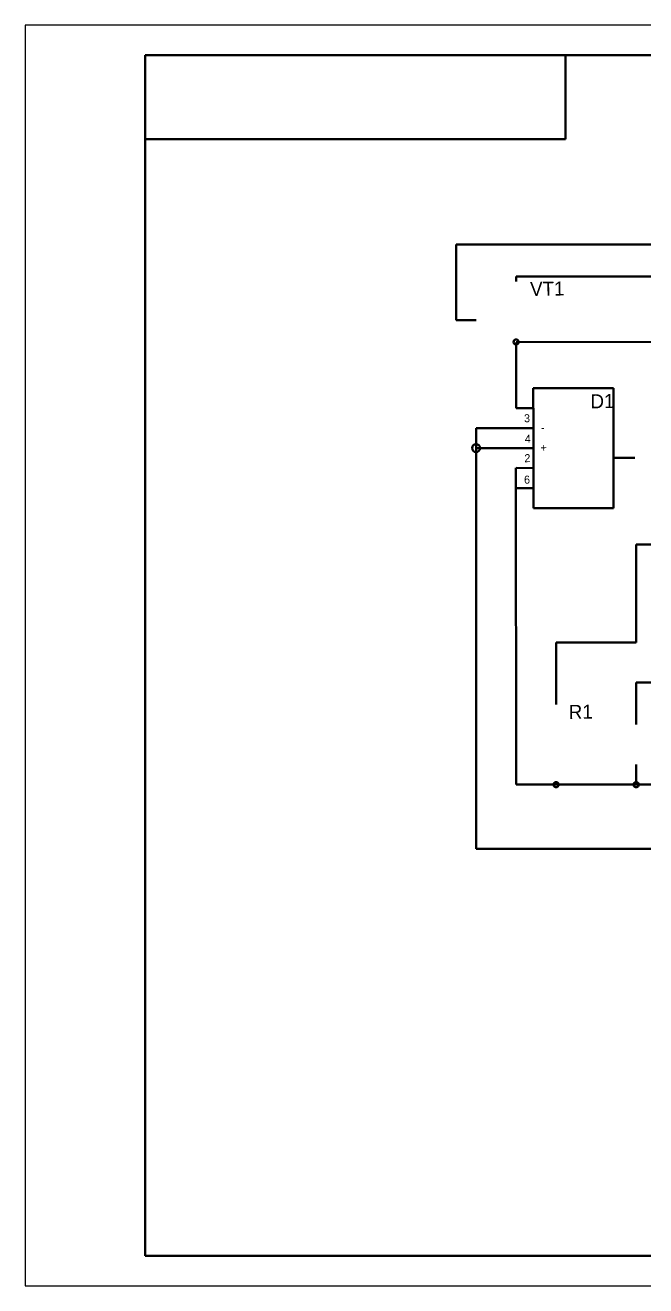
# Model space of a CAD drawing. Extents: x -103 to 643, y -127 to 210.
# Drawn here: x -102.7 to 52.4, y -105.2 to 209.8 of the extents above; entities that cross this region are included whole.
import ezdxf

# ---------------------------------------------------------------- set-up
doc = ezdxf.new("R2010")
doc.units = 0
doc.layers.get('0').update_dxf_attribs({"linetype": 'CONTINUOUS', "lineweight": 25})
doc.layers.add('Схема', color=7, linetype='CONTINUOUS', lineweight=50)
doc.styles.add('cyrillic_ii', font='cyrillic_ii')

msp = doc.modelspace()

# ---------------------------------------------------------------- linework, layer by layer
for p, q in [((342.84, 209.77), (-102.66, 209.77)), ((-102.66, 209.77), (-102.66, -105.23)), ((-102.66, -105.23), (342.84, -105.23))]:
    msp.add_line(p, q)
at = {"lineweight": 70}
for p, q in [((335.34, 202.27), (-72.66, 202.27)), ((-72.66, 202.27), (-72.66, -97.73)), ((32.34, 202.27), (32.34, 181.27)), ((32.34, 181.27), (-72.66, 181.27)), ((5, 136.1), (5, 155)), ((5, 155), (190, 155)), ((190, 147), (20, 147)), ((20, 147), (20, 145.7)), ((10, 136.1), (5, 136.1)), ((20, 114.1), (20, 130.5)), ((24.3, 114.1), (24.3, 119.1)), ((24.3, 119.1), (44.3, 119.1)), ((44.3, 119.1), (44.3, 114.1)), ((24.3, 114.1), (20, 114.1)), ((19.4, 109.1), (10, 109.1)), ((10, 109.1), (10, 104.1)), ((10, 104.1), (19.4, 104.1)), ((10, 104.1), (10, 4)), ((50, 55.5), (50, 80)), ((50, 80), (70, 80)), ((30, 40), (30, 55.5)), ((30, 55.5), (50, 55.5)), ((10, 4), (190, 4)), ((-72.66, -97.73), (335.34, -97.73))]:
    msp.add_line(p, q, dxfattribs=at)
at = {"linetype": 'CONTINUOUS', "lineweight": 70}
msp.add_line((69.9, 130.64), (20.04, 130.58), dxfattribs=at)
at = {"lineweight": 70}
for centre, radius in [((20, 130.6), 0.65), ((10, 104.1), 1), ((30, 20), 0.65), ((50, 20), 0.65)]:
    msp.add_circle(centre, radius, dxfattribs=at)
at = {"layer": 'Схема', "lineweight": 70}
for p, q in [((24.32, 114.11), (24.32, 89.11)), ((24.32, 109.11), (19.32, 109.11)), ((24.32, 104.11), (19.32, 104.11)), ((19.95, 99.13), (20, 20)), ((24.32, 99.11), (20.05, 99.14)), ((24.32, 94.11), (19.95, 94.12)), ((24.32, 89.11), (44.32, 89.11)), ((140, 45.5), (50, 45.5)), ((50, 45.5), (50, 35)), ((50, 20), (50, 25)), ((20, 20), (190, 20))]:
    msp.add_line(p, q, dxfattribs=at)
at = {"layer": 'Схема', "linetype": 'CONTINUOUS', "lineweight": 70}
for p, q in [((44.32, 89.11), (44.32, 114.11)), ((44.65, 101.64), (49.65, 101.64))]:
    msp.add_line(p, q, dxfattribs=at)

# ---------------------------------------------------------------- texts
at = {"style": 'cyrillic_ii'}
for s, height, p in [('VT1', 3.5, (23.53, 142.1)), ('D1', 3.5, (38.61, 114.02)), ('3', 2, (22, 110.55)), ('4', 2, (22.19, 105.42)), ('-', 2, (26.24, 108.2)), ('+', 2, (26.14, 103.2)), ('2', 2, (22.09, 100.57)), ('6', 2, (22, 95.2)), ('R1', 3.5, (33.19, 36.4))]:
    msp.add_text(s, height=height, rotation=1, dxfattribs=at).set_placement(p)

doc.saveas('drawing.dxf')
